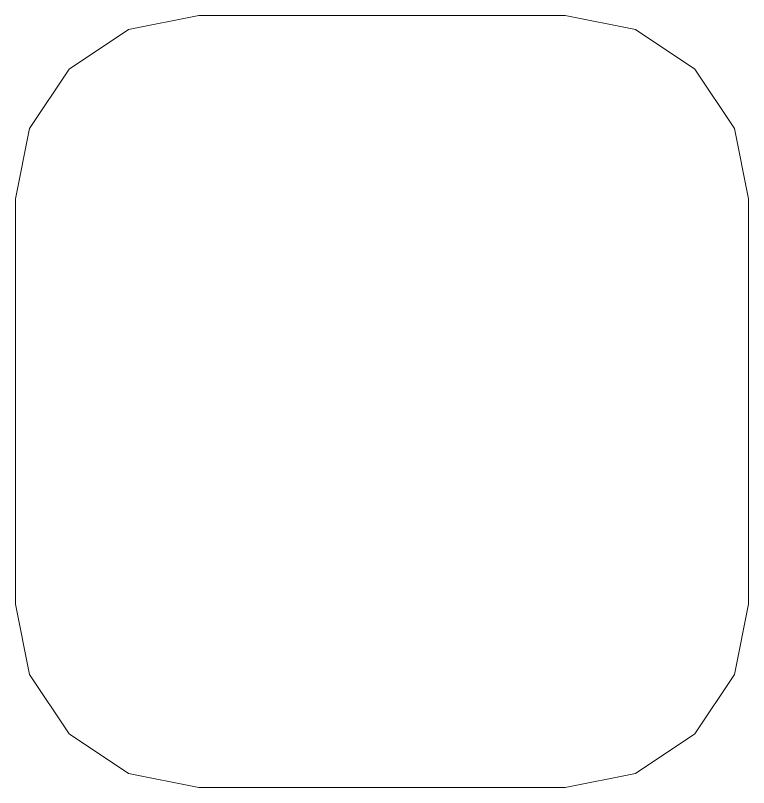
# Model space of a CAD drawing. Header units: millimetres. Extents: x -50 to 46, y -112 to 132.
# Drawn here: x -40.352 to -39.402, y 28.914 to 29.914 of the extents above; entities that cross this region are included whole.
import ezdxf

# ---------------------------------------------------------------- set-up
doc = ezdxf.new("R2010")
doc.units = ezdxf.units.MM
doc.header["$MEASUREMENT"] = 0
doc.layers.add('Layer 1', color=7, linetype='Continuous')

msp = doc.modelspace()

# ---------------------------------------------------------------- linework, layer by layer
at = {"layer": 'Layer 1', "lineweight": 9}
msp.add_open_spline([(-39.4024, 29.1512), (-39.4024, 29.1512), (-39.4205, 29.0603), (-39.4205, 29.0603), (-39.4205, 29.0603), (-39.4205, 29.0603), (-39.472, 28.9833), (-39.472, 28.9833), (-39.472, 28.9833), (-39.472, 28.9833), (-39.549, 28.9318), (-39.549, 28.9318), (-39.549, 28.9318), (-39.549, 28.9318), (-39.6399, 28.9137), (-39.6399, 28.9137), (-39.6399, 28.9137), (-39.6399, 28.9137), (-40.1149, 28.9137), (-40.1149, 28.9137), (-40.1149, 28.9137), (-40.1149, 28.9137), (-40.2058, 28.9318), (-40.2058, 28.9318), (-40.2058, 28.9318), (-40.2058, 28.9318), (-40.2828, 28.9833), (-40.2828, 28.9833), (-40.2828, 28.9833), (-40.2828, 28.9833), (-40.3343, 29.0603), (-40.3343, 29.0603), (-40.3343, 29.0603), (-40.3343, 29.0603), (-40.3524, 29.1512), (-40.3524, 29.1512), (-40.3524, 29.1512), (-40.3524, 29.1512), (-40.3524, 29.6762), (-40.3524, 29.6762), (-40.3524, 29.6762), (-40.3524, 29.6762), (-40.3343, 29.7671), (-40.3343, 29.7671), (-40.3343, 29.7671), (-40.3343, 29.7671), (-40.2828, 29.8441), (-40.2828, 29.8441), (-40.2828, 29.8441), (-40.2828, 29.8441), (-40.2058, 29.8956), (-40.2058, 29.8956), (-40.2058, 29.8956), (-40.2058, 29.8956), (-40.1149, 29.9137), (-40.1149, 29.9137), (-40.1149, 29.9137), (-40.1149, 29.9137), (-39.6399, 29.9137), (-39.6399, 29.9137), (-39.6399, 29.9137), (-39.6399, 29.9137), (-39.549, 29.8956), (-39.549, 29.8956), (-39.549, 29.8956), (-39.549, 29.8956), (-39.472, 29.8441), (-39.472, 29.8441), (-39.472, 29.8441), (-39.472, 29.8441), (-39.4205, 29.7671), (-39.4205, 29.7671), (-39.4205, 29.7671), (-39.4205, 29.7671), (-39.4024, 29.6762), (-39.4024, 29.6762), (-39.4024, 29.6762), (-39.4024, 29.6762), (-39.4024, 29.1512), (-39.4024, 29.1512)], degree=3, knots=[0, 0, 0, 0, 0.04762, 0.04762, 0.04762, 0.04762, 0.09524, 0.09524, 0.09524, 0.09524, 0.14286, 0.14286, 0.14286, 0.14286, 0.19048, 0.19048, 0.19048, 0.19048, 0.2381, 0.2381, 0.2381, 0.2381, 0.28571, 0.28571, 0.28571, 0.28571, 0.33333, 0.33333, 0.33333, 0.33333, 0.38095, 0.38095, 0.38095, 0.38095, 0.42857, 0.42857, 0.42857, 0.42857, 0.47619, 0.47619, 0.47619, 0.47619, 0.52381, 0.52381, 0.52381, 0.52381, 0.57143, 0.57143, 0.57143, 0.57143, 0.61905, 0.61905, 0.61905, 0.61905, 0.66667, 0.66667, 0.66667, 0.66667, 0.71429, 0.71429, 0.71429, 0.71429, 0.7619, 0.7619, 0.7619, 0.7619, 0.80952, 0.80952, 0.80952, 0.80952, 0.85714, 0.85714, 0.85714, 0.85714, 0.90476, 0.90476, 0.90476, 0.90476, 1, 1, 1, 1], dxfattribs=at)

doc.saveas('drawing.dxf')
